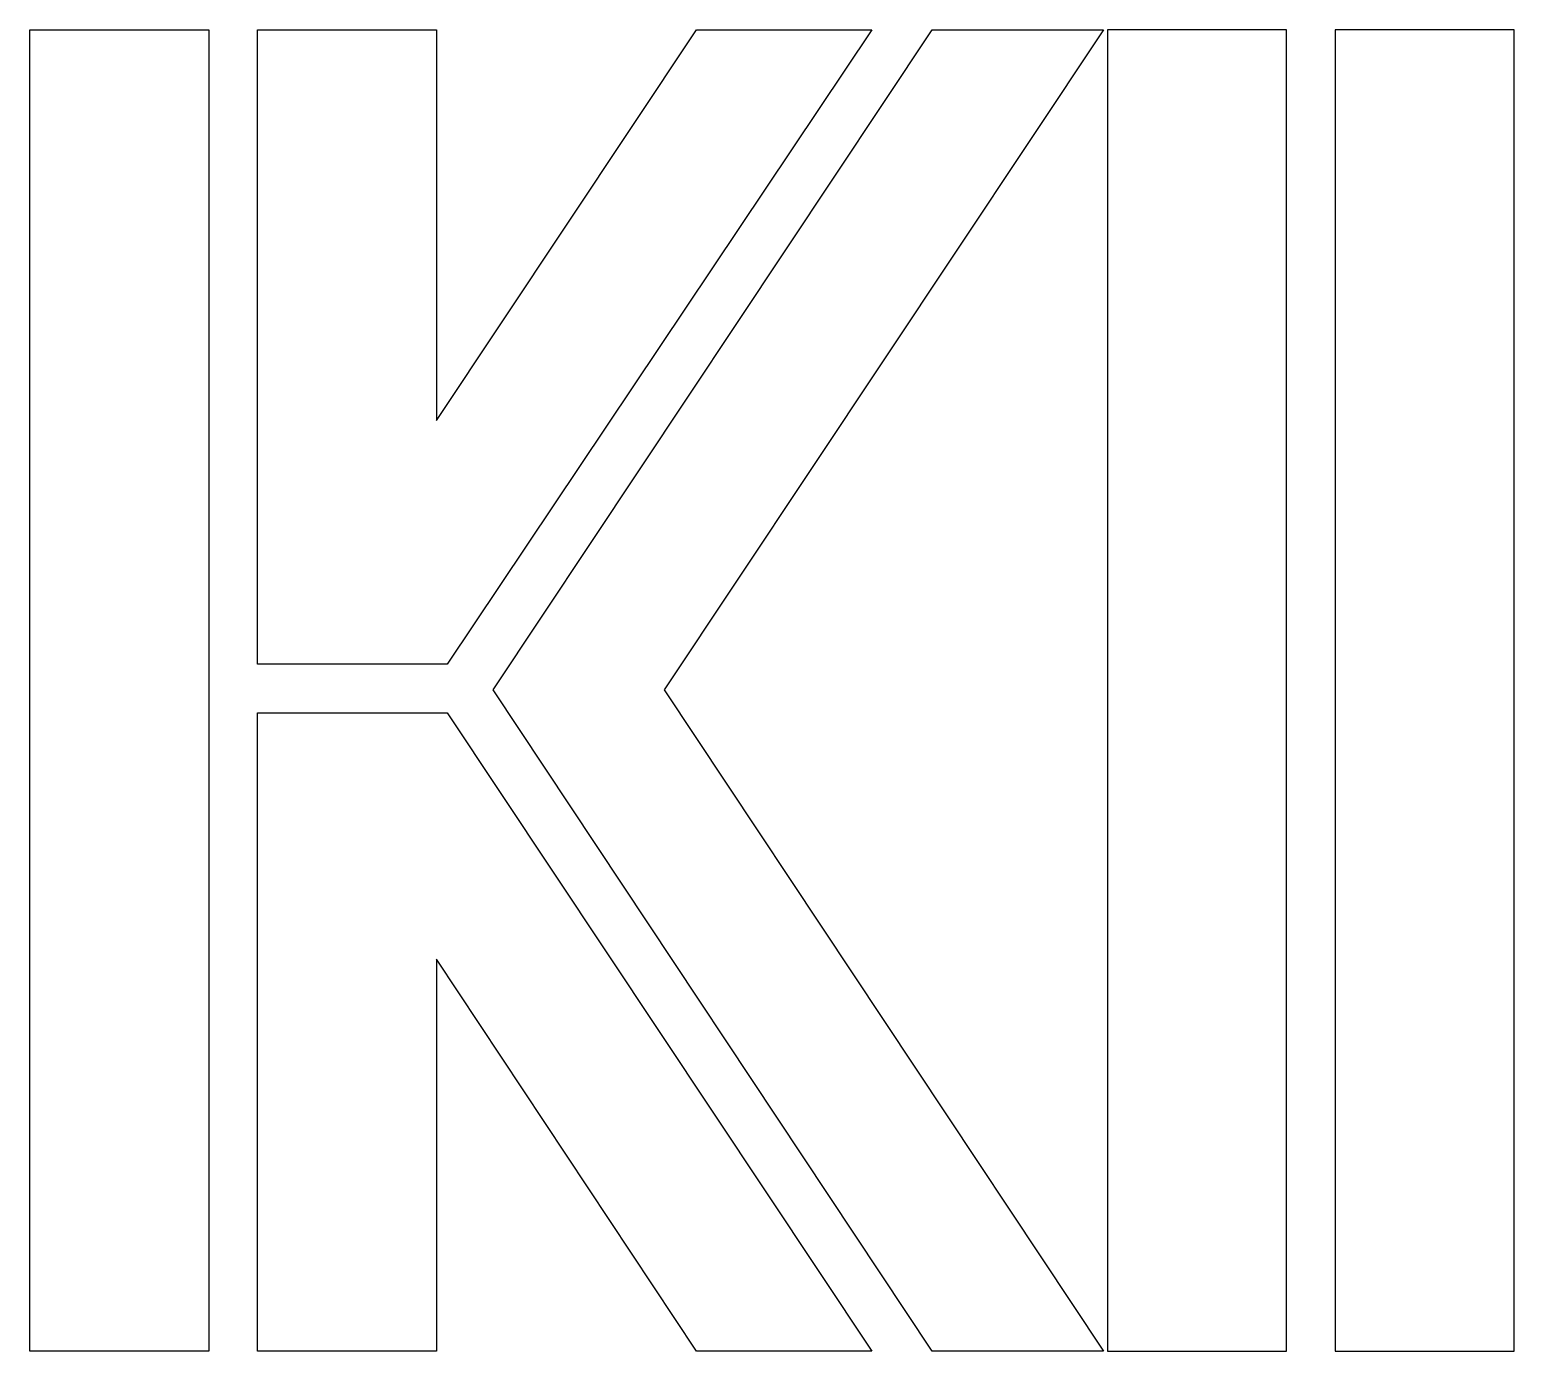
# Model space of a CAD drawing. Extents: x -28 to 1088, y -1245 to 28.
# Drawn here: x 400.1 to 508.1, y -1053.4 to -957.1 of the extents above; entities that cross this region are included whole.
import ezdxf

# ---------------------------------------------------------------- set-up
doc = ezdxf.new("R2010")
doc.units = 0
doc.header["$MEASUREMENT"] = 0
doc.layers.get('0').update_dxf_attribs({"linetype": 'CONTINUOUS'})

msp = doc.modelspace()

# ---------------------------------------------------------------- linework, layer by layer
at = {"color": 7, "ltscale": 0.326155}
for p, q in [((400.052725, -957.133063), (413.098922, -957.133063)), ((416.63023, -957.133063), (429.676428, -957.133063)), ((491.572289, -957.133063), (478.526101, -957.133063)), ((508.149804, -957.133063), (495.103606, -957.133063)), ((413.098922, -1053.361063), (400.052725, -1053.361063)), ((429.676428, -1053.361063), (416.63023, -1053.361063)), ((478.526101, -1053.361063), (491.572289, -1053.361063)), ((495.103606, -1053.361063), (508.149804, -1053.361063))]:
    msp.add_line(p, q, dxfattribs=at)
at = {"color": 7}
for p, q in [((400.052725, -1053.361063), (400.052725, -957.133063)), ((413.098922, -957.133063), (413.098922, -1053.361063)), ((416.63023, -1003.334281), (416.63023, -957.133063)), ((429.676428, -957.133063), (429.676428, -985.579676)), ((429.676428, -985.579676), (448.608142, -957.133063)), ((461.360045, -957.133063), (430.461138, -1003.334281)), ((433.796285, -1005.198025), (465.774187, -957.133063)), ((478.231845, -957.133063), (446.253943, -1005.198025)), ((478.526101, -957.133063), (478.526101, -1053.361063)), ((491.572289, -1053.361063), (491.572289, -957.133063)), ((495.103606, -957.133063), (495.103606, -1053.361063)), ((508.149804, -1053.361063), (508.149804, -957.133063)), ((465.774187, -1053.361063), (433.796285, -1005.198025)), ((446.253943, -1005.198025), (478.231845, -1053.361063)), ((416.63023, -1053.361063), (416.63023, -1006.865579)), ((430.461138, -1006.865579), (461.360045, -1053.361063)), ((448.608142, -1053.361063), (429.676428, -1024.816354)), ((429.676428, -1024.816354), (429.676428, -1053.361063))]:
    msp.add_line(p, q, dxfattribs=at)
at = {"color": 7, "ltscale": 0.318798}
for p, q in [((448.608142, -957.133063), (461.360045, -957.133063)), ((461.360045, -1053.361063), (448.608142, -1053.361063))]:
    msp.add_line(p, q, dxfattribs=at)
at = {"color": 7, "ltscale": 0.311441}
for p, q in [((465.774187, -957.133063), (478.231845, -957.133063)), ((478.231845, -1053.361063), (465.774187, -1053.361063))]:
    msp.add_line(p, q, dxfattribs=at)
at = {"color": 7, "ltscale": 0.345773}
for p, q in [((430.461138, -1003.334281), (416.63023, -1003.334281)), ((416.63023, -1006.865579), (430.461138, -1006.865579))]:
    msp.add_line(p, q, dxfattribs=at)

doc.saveas('drawing.dxf')
